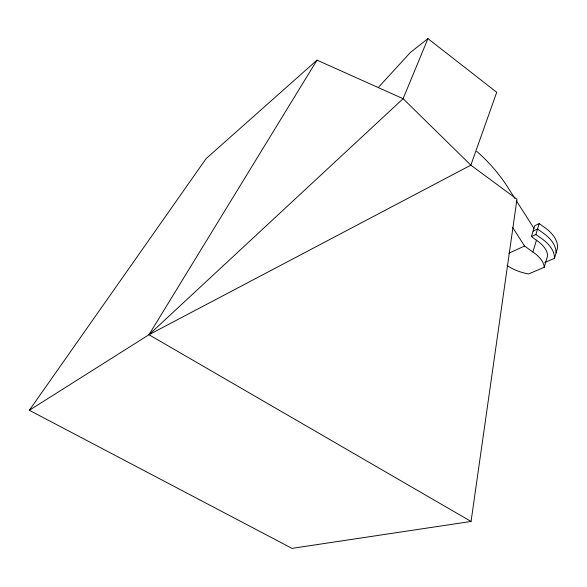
<?xml version="1.0" encoding="UTF-8"?>
<svg xmlns="http://www.w3.org/2000/svg" width="587" height="587" viewBox="0 0 587 587"><rect width="100%" height="100%" fill="white"/><g stroke="black" fill="none" stroke-linecap="round" stroke-linejoin="round"><path stroke-width="0.88" d="M471.06 521.454L516.978 199.228L470.855 165.16L403.115 98.697L317.009 60.131L206.118 158.615L29.35 410.276L292.01 548.368L471.06 521.454L148.966 334.729L29.35 410.276L30.722 409.058M544.765 262.477L554.539 258.273L557.65 247.457L557.312 244.309A37.7 21.044 16.5 0 0 545.991 228.46L539.189 223.588L534.72 225.724L531.411 236.59L536.437 240.237A31.148 17.104 16.6 0 1 547.664 255.58L544.244 267.29L528.586 273.953A31.881 17.419 16.2 0 1 507.043 265.449M544.244 267.29A31.36 16.913 16.7 0 0 532.886 252.021L536.437 240.237M531.411 236.59L535.894 234.499L539.189 223.588M148.966 334.729L470.855 165.16L496.727 92.291L427.938 38.632L403.115 98.697L148.966 334.729L317.009 60.131M378.299 87.485L410.43 52.426L427.938 38.632M533.069 231.139L537.545 229.025L544.369 233.897A37.817 20.941 16.5 0 1 555.757 249.71L556.102 252.843M508.863 253.232L524.551 246.019L532.886 252.021M535.894 234.499L542.748 239.364A37.935 20.838 16.6 0 1 554.194 255.147L554.539 258.273M512.722 227.536L524.551 246.019M514.843 198.377L505.539 183.804A136.749 104.097 62.8 0 0 476.725 151.365M516.311 200.681L533.935 228.306"/></g></svg>
